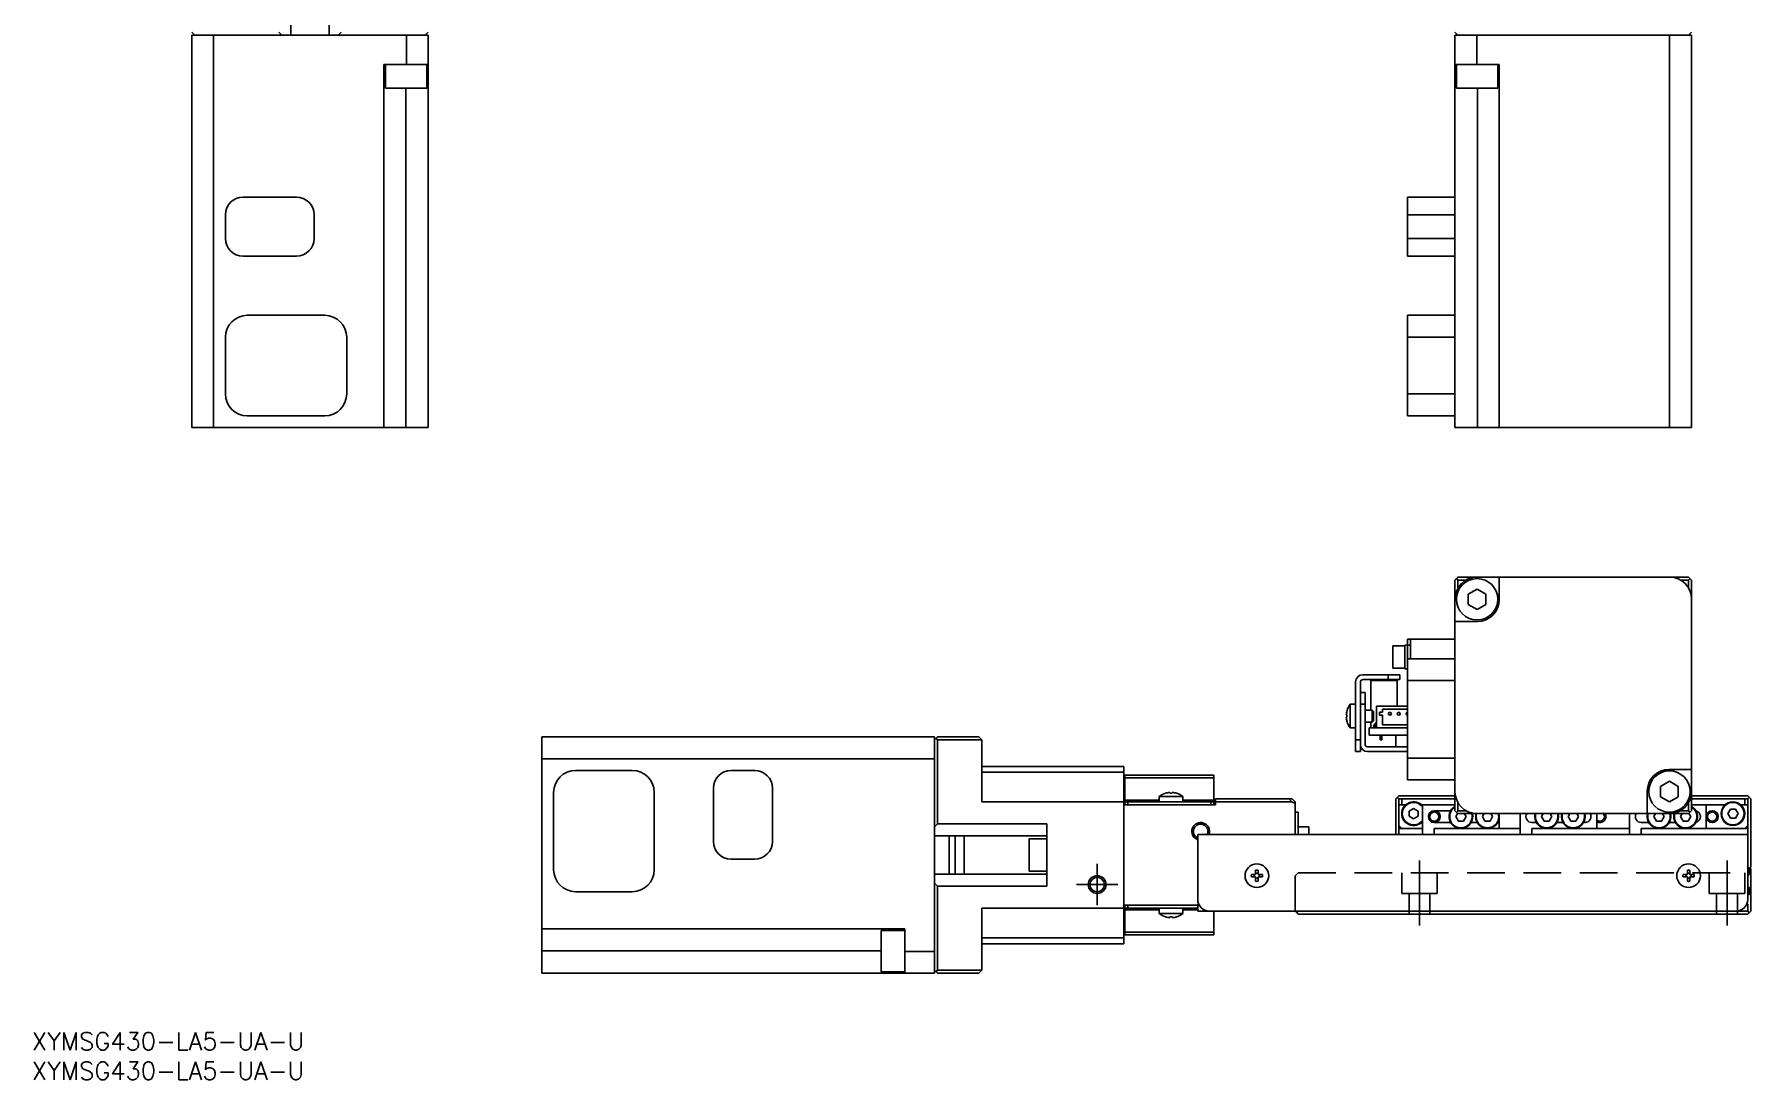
# Model space of a CAD drawing. Extents: x 0 to 621, y -8 to 396.
# Drawn here: x 0.4 to 290.6, y -8 to 168.8 of the extents above; entities that cross this region are included whole.
import ezdxf

# ---------------------------------------------------------------- set-up
doc = ezdxf.new("R2010")
doc.units = 0
doc.header["$LTSCALE"] = 0.5
doc.linetypes.add('CENTER', pattern=[50.8, 31.75, -6.35, 6.35, -6.35])
doc.linetypes.add('DASHED', pattern=[19.05, 12.7, -6.35])
for name, color, linetype in [('MSM_CENTER', 1, 'CENTER'), ('MSM_CONTINUOUS', 7, 'CONTINUOUS'), ('MSM_DASHED', 4, 'DASHED'), ('MSM_NARROW', 5, 'CONTINUOUS'), ('MSM_PART_NUMBER', 7, 'CONTINUOUS')]:
    doc.layers.add(name, color=color, linetype=linetype)
doc.styles.get("Standard").update_dxf_attribs({"font": 'txt.shx', "height": 1, "bigfont": 'bigfont.shx'})

# ---------------------------------------------------------------- blocks, each defined once
blk = doc.blocks.new('*U2')
at = {"layer": 'MSM_PART_NUMBER'}
blk.add_text('XYMSG430-LA5-UA-U', height=3, dxfattribs=at).set_placement((0, -3))
blk = doc.blocks.new('*U3')
at = {"layer": 'MSM_PART_NUMBER'}
blk.add_text('XYMSG430-LA5-UA-U', height=3, dxfattribs=at).set_placement((0, -8))

msp = doc.modelspace()

# ---------------------------------------------------------------- linework, layer by layer
at = {"layer": 'MSM_CENTER'}
for p, q in [((234.6, 18.06), (234.6, 29.07)), ((286.6, 29.07), (286.6, 18.06)), ((180.1, 28.5), (180.1, 21.5)), ((183.6, 25), (176.6, 25))]:
    msp.add_line(p, q, dxfattribs=at)
at = {"layer": 'MSM_CONTINUOUS'}
for p, q in [((43.75, 187.7), (43.75, 168.7)), ((50.25, 168.7), (50.25, 187.7)), ((27, 169.2), (27.5, 168.7)), ((27, 102.3), (27, 168.7)), ((27, 168.7), (67, 168.7)), ((30.7, 168.7), (30.7, 102.3)), ((41.75, 169.2), (42.25, 168.7)), ((51.75, 168.7), (52.25, 169.2)), ((63.3, 163.7), (63.3, 168.7)), ((67, 169.2), (66.5, 168.7)), ((67, 102.3), (67, 168.7)), ((240.6, 169.2), (241.1, 168.7)), ((240.6, 168.7), (280.6, 168.7)), ((240.6, 102.3), (240.6, 168.7)), ((244.3, 168.7), (244.3, 163.7)), ((276.9, 102.3), (276.9, 168.7)), ((280.1, 168.7), (280.6, 169.2)), ((280.6, 168.7), (280.6, 102.3)), ((67, 163.7), (59.51, 163.7)), ((59.51, 102.3), (59.51, 163.7)), ((59.76, 163.7), (59.76, 159.7)), ((66.76, 159.7), (66.76, 163.7)), ((240.6, 163.7), (248.09, 163.7)), ((240.84, 163.7), (240.84, 159.7)), ((247.84, 159.7), (247.84, 163.7)), ((248.09, 102.3), (248.09, 163.7)), ((59.76, 159.7), (66.76, 159.7)), ((63.21, 159.7), (63.21, 102.3)), ((240.84, 159.7), (247.84, 159.7)), ((244.39, 102.3), (244.39, 159.7)), ((44.7, 141.3), (35.7, 141.3)), ((232.6, 141.3), (240.6, 141.3)), ((232.6, 131.3), (232.6, 141.3)), ((32.7, 138.3), (32.7, 134.3)), ((47.7, 134.3), (47.7, 138.3)), ((240.6, 138.3), (232.6, 138.3)), ((232.6, 134.3), (240.6, 134.3)), ((35.7, 131.3), (44.7, 131.3)), ((240.6, 131.3), (232.6, 131.3)), ((36.4, 121.3), (49.5, 121.3)), ((232.6, 104.3), (232.6, 121.3)), ((232.6, 121.3), (240.6, 121.3)), ((32.7, 108), (32.7, 117.6)), ((53.2, 117.6), (53.2, 108)), ((240.6, 117.6), (232.6, 117.6)), ((232.6, 108), (240.6, 108)), ((67, 102.3), (27, 102.3)), ((49.5, 104.3), (36.4, 104.3)), ((240.6, 104.3), (232.6, 104.3)), ((240.6, 102.3), (280.6, 102.3)), ((240.6, 76.5), (241.1, 77)), ((240.6, 37.5), (240.6, 76.5)), ((240.85, 76.75), (241.1, 76.5)), ((241.1, 77), (280.1, 77)), ((241.1, 76.5), (241.1, 75.16)), ((242.44, 76.5), (241.1, 76.5)), ((248.09, 73.21), (248.09, 77)), ((280.1, 76.5), (278.76, 76.5)), ((280.1, 77), (280.6, 76.5)), ((280.1, 76.5), (280.35, 76.75)), ((280.1, 75.16), (280.1, 76.5)), ((280.6, 76.5), (280.6, 37.5)), ((242.84, 74.13), (244.34, 75)), ((242.84, 72.4), (242.84, 74.13)), ((244.34, 75), (245.84, 74.13)), ((245.84, 74.13), (245.84, 72.4)), ((244.34, 71.53), (242.84, 72.4)), ((245.84, 72.4), (244.34, 71.53)), ((240.6, 69.51), (244.39, 69.51)), ((230.1, 65.4), (230.1, 61.6)), ((232.1, 65.4), (230.1, 65.4)), ((232.1, 61.5), (232.1, 65.5)), ((233.1, 65.5), (232.1, 65.5)), ((232.6, 66.5), (240.6, 66.5)), ((232.6, 42.7), (232.6, 66.5)), ((233.1, 63.2), (233.1, 66.5)), ((230.1, 61.6), (232.1, 61.6)), ((232.1, 61.5), (232.6, 61.5)), ((232.6, 63.2), (240.6, 63.2)), ((223.8, 47.5), (223.8, 59.3)), ((224.6, 59.2), (224.6, 47.5)), ((231.3, 60.5), (225, 60.5)), ((225.1, 59.7), (231.3, 59.7)), ((226.35, 59.5), (230.85, 59.5)), ((226.35, 54.5), (226.35, 59.5)), ((229.3, 59.7), (229.3, 60.5)), ((230.85, 59.5), (230.85, 55.2)), ((231.3, 60.5), (231.3, 59.7)), ((240.6, 59.5), (232.6, 59.5)), ((222.9, 55.5), (222.9, 51.5)), ((223.8, 55.5), (222.9, 55.5)), ((224.6, 57.5), (225.4, 57.5)), ((225.4, 55.5), (224.6, 55.5)), ((225.4, 48.7), (225.4, 57.5)), ((227.35, 55.2), (227.35, 51.5)), ((227.35, 55.2), (232.6, 55.2)), ((222.21, 53.7), (222.34, 53.7)), ((222.34, 53.3), (222.21, 53.3)), ((222.34, 54.45), (222.34, 54.43)), ((222.34, 53.7), (222.34, 53.3)), ((222.34, 52.57), (222.34, 52.55)), ((226.6, 54.5), (225.4, 54.5)), ((225.4, 52.5), (226.6, 52.5)), ((226.35, 51.5), (226.35, 52.5)), ((226.6, 52.5), (226.6, 54.5)), ((226.8, 54.3), (226.6, 54.5)), ((226.6, 52.5), (226.8, 52.7)), ((226.8, 54.3), (226.8, 52.7)), ((227.12, 51.5), (227.12, 52.3)), ((227.12, 52.3), (227.35, 52.3)), ((227.85, 54.15), (228.35, 54.15)), ((227.85, 53.65), (227.85, 54.15)), ((228.35, 53.65), (227.85, 53.65)), ((228.35, 54.7), (232.6, 54.7)), ((228.35, 54.15), (228.35, 54.7)), ((228.35, 52), (228.35, 53.65)), ((86.2, 50), (152.6, 50)), ((86.2, 50), (86.2, 10)), ((152.6, 50), (152.6, 10)), ((152.6, 49.5), (153.1, 50)), ((152.85, 49.75), (153.1, 49.5)), ((153.1, 50), (160.1, 50)), ((160.6, 49.5), (153.1, 49.5)), ((153.1, 49.5), (153.1, 35.25)), ((160.6, 49.5), (160.1, 50)), ((160.6, 39), (160.6, 49.5)), ((222.9, 51.5), (223.8, 51.5)), ((223.8, 49.5), (224.6, 49.5)), ((226.1, 50.3), (226.1, 51.5)), ((226.1, 51.5), (232.6, 51.5)), ((226.1, 50.3), (232.6, 50.3)), ((226.9, 51.5), (226.9, 52.05)), ((226.9, 52.05), (227.12, 52.05)), ((227.98, 50.3), (227.98, 49.5)), ((227.98, 49.5), (228.23, 49.5)), ((228.23, 50.3), (228.23, 49.5)), ((232.6, 52), (228.35, 52)), ((230.6, 50.3), (230.6, 48.3)), ((224.6, 47.5), (223.8, 47.5)), ((225.8, 48.3), (232.6, 48.3)), ((225.8, 47.5), (232.6, 47.5)), ((152.6, 46.3), (86.2, 46.3)), ((91.9, 44.3), (101.5, 44.3)), ((122.2, 44.3), (118.2, 44.3)), ((184.6, 45), (160.6, 45)), ((160.6, 44), (184.6, 44)), ((184.6, 15), (184.6, 45)), ((232.6, 46.4), (240.6, 46.4)), ((280.6, 44.49), (276.81, 44.49)), ((115.2, 41.3), (115.2, 32.3)), ((125.2, 32.3), (125.2, 41.3)), ((184.8, 38.5), (184.8, 43.5)), ((184.8, 43.5), (199.8, 43.5)), ((199.8, 43.06), (184.8, 43.06)), ((199.8, 43.5), (199.8, 38.5)), ((240.6, 42.7), (232.6, 42.7)), ((273.11, 40.79), (273.11, 37)), ((275.36, 41.6), (276.86, 42.47)), ((275.36, 39.87), (275.36, 41.6)), ((276.86, 42.47), (278.36, 41.6)), ((278.36, 41.6), (278.36, 39.87)), ((88.2, 27.5), (88.2, 40.6)), ((105.2, 40.6), (105.2, 27.5)), ((184.6, 39), (160.6, 39)), ((184.6, 38.5), (200.1, 38.5)), ((184.8, 39.29), (190.6, 39.29)), ((184.8, 39), (199.8, 39)), ((185.3, 39), (185.3, 38.5)), ((194.6, 39.9), (190.6, 39.9)), ((190.6, 39.9), (190.6, 39)), ((191.67, 40.46), (191.65, 40.46)), ((192.4, 40.46), (192.4, 40.59)), ((192.8, 40.46), (192.4, 40.46)), ((192.8, 40.59), (192.8, 40.46)), ((193.55, 40.46), (193.53, 40.46)), ((194.6, 39), (194.6, 39.9)), ((194.6, 39.29), (199.8, 39.29)), ((199.3, 38.5), (199.3, 39)), ((200.1, 39.5), (200.1, 38.5)), ((200.1, 39.5), (213.1, 39.5)), ((212.99, 39), (200.1, 39)), ((212.99, 39), (212.49, 39.5)), ((213.6, 38.69), (212.99, 39)), ((213.1, 39.5), (213.6, 39)), ((213.6, 39), (213.6, 33.5)), ((230.6, 39.5), (231.1, 40)), ((230.6, 33.5), (230.6, 39.5)), ((230.85, 39.75), (231.1, 39.5)), ((231.1, 40), (240.6, 40)), ((231.1, 39.5), (240.6, 39.5)), ((231.1, 39.5), (231.1, 33.5)), ((232.28, 38.5), (231.1, 38.5)), ((231.6, 39.5), (231.6, 38.5)), ((232.85, 37.43), (233.6, 37.87)), ((233.6, 37.87), (234.35, 37.43)), ((240.6, 38.5), (234.92, 38.5)), ((235.1, 33.5), (235.1, 38.5)), ((241.1, 38.84), (241.1, 37.5)), ((276.86, 39), (275.36, 39.87)), ((278.36, 39.87), (276.86, 39)), ((280.1, 37.5), (280.1, 38.84)), ((280.6, 40), (290.1, 40)), ((290.1, 39.5), (280.6, 39.5)), ((280.6, 38.5), (286.28, 38.5)), ((283.1, 38.5), (283.1, 34.5)), ((286.73, 37), (287.17, 37.75)), ((287.17, 37.75), (288.03, 37.75)), ((288.03, 37.75), (288.47, 37)), ((290.1, 38.5), (288.92, 38.5)), ((289.6, 38.5), (289.6, 39.5)), ((290.6, 39.5), (290.1, 40)), ((290.1, 39.5), (290.35, 39.75)), ((290.1, 39.5), (290.1, 22.5)), ((290.6, 39.5), (290.6, 28)), ((153.1, 35.25), (152.6, 34.75)), ((153.1, 35.25), (171.6, 35.25)), ((171.6, 35.25), (171.6, 24.75)), ((214.1, 37.25), (213.6, 37.25)), ((214.1, 33.5), (214.1, 37.25)), ((231.6, 34.5), (231.1, 35)), ((232.85, 36.57), (232.85, 37.43)), ((233.6, 36.13), (232.85, 36.57)), ((234.35, 36.57), (233.6, 36.13)), ((234.35, 37.43), (234.35, 36.57)), ((239.87, 37.5), (237.1, 37.5)), ((237.1, 35.5), (239.87, 35.5)), ((241.1, 37), (240.6, 37.5)), ((240.73, 36.5), (241.05, 37.05)), ((241.17, 35.75), (240.73, 36.5)), ((240.85, 37.25), (241.1, 37.5)), ((241.1, 37.5), (242.44, 37.5)), ((280.1, 37), (241.1, 37)), ((242.03, 35.75), (241.17, 35.75)), ((242.47, 36.5), (242.03, 35.75)), ((242.18, 37), (242.47, 36.5)), ((243.33, 35.5), (244.37, 35.5)), ((245.23, 36.5), (245.52, 37)), ((245.67, 35.75), (245.23, 36.5)), ((246.53, 35.75), (245.67, 35.75)), ((246.97, 36.5), (246.53, 35.75)), ((246.68, 37), (246.97, 36.5)), ((248.1, 37), (248.1, 34.5)), ((251.6, 33.5), (251.6, 37)), ((253.6, 35.5), (254.37, 35.5)), ((255.23, 36.5), (255.52, 37)), ((255.67, 35.75), (255.23, 36.5)), ((256.53, 35.75), (255.67, 35.75)), ((256.97, 36.5), (256.53, 35.75)), ((256.68, 37), (256.97, 36.5)), ((257.83, 35.5), (258.87, 35.5)), ((259.73, 36.5), (260.02, 37)), ((260.17, 35.75), (259.73, 36.5)), ((261.03, 35.75), (260.17, 35.75)), ((261.47, 36.5), (261.03, 35.75)), ((261.18, 37), (261.47, 36.5)), ((262.33, 35.5), (262.6, 35.5)), ((264.6, 37), (264.6, 34.5)), ((270.1, 33.5), (270.1, 37)), ((272.1, 35.5), (273.37, 35.5)), ((274.23, 36.5), (274.52, 37)), ((274.67, 35.75), (274.23, 36.5)), ((275.53, 35.75), (274.67, 35.75)), ((275.97, 36.5), (275.53, 35.75)), ((275.68, 37), (275.97, 36.5)), ((276.83, 35.5), (277.87, 35.5)), ((278.73, 36.5), (279.02, 37)), ((279.17, 35.75), (278.73, 36.5)), ((278.76, 37.5), (280.1, 37.5)), ((280.03, 35.75), (279.17, 35.75)), ((280.47, 36.5), (280.03, 35.75)), ((280.6, 37.5), (280.1, 37)), ((280.35, 37.25), (280.1, 37.5)), ((280.15, 37.05), (280.47, 36.5)), ((287.17, 36.25), (286.73, 37)), ((288.03, 36.25), (287.17, 36.25)), ((288.47, 37), (288.03, 36.25)), ((290.1, 35), (289.6, 34.5)), ((171.6, 33.25), (152.6, 33.25)), ((155.1, 33.25), (155.1, 26.75)), ((156.1, 33.25), (156.1, 26.75)), ((157.6, 26.75), (157.6, 33.25)), ((168.6, 32.75), (168.6, 27.25)), ((171.6, 32.75), (168.6, 32.75)), ((197.1, 33.5), (290.1, 33.5)), ((197.1, 22.5), (197.1, 33.5)), ((215.9, 34.75), (214.1, 34.75)), ((215.9, 34.75), (215.9, 33.5)), ((231.1, 34.5), (235.1, 34.5)), ((251.6, 34.5), (237.1, 34.5)), ((237.1, 34.5), (237.1, 33.5)), ((270.1, 34.5), (253.6, 34.5)), ((253.6, 34.5), (253.6, 33.5)), ((290.1, 34.5), (272.1, 34.5)), ((272.1, 34.5), (272.1, 33.5)), ((118.2, 29.3), (122.2, 29.3)), ((152.6, 26.75), (171.6, 26.75)), ((168.6, 27.25), (171.6, 27.25)), ((206.17, 26.7), (206.9, 26.7)), ((206.9, 26.3), (206.17, 26.3)), ((206.9, 26.7), (206.9, 27.43)), ((206.9, 25.57), (206.9, 26.3)), ((207.3, 27.43), (207.3, 26.7)), ((207.3, 26.7), (208.03, 26.7)), ((207.3, 26.3), (207.3, 25.57)), ((208.03, 26.3), (207.3, 26.3)), ((279.17, 26.7), (279.9, 26.7)), ((279.9, 26.3), (279.17, 26.3)), ((279.9, 26.7), (279.9, 27.43)), ((279.9, 25.57), (279.9, 26.3)), ((280.3, 27.43), (280.3, 26.7)), ((280.3, 26.7), (281.03, 26.7)), ((280.3, 26.3), (280.3, 25.57)), ((281.03, 26.3), (280.3, 26.3)), ((290.35, 27.75), (290.1, 28)), ((290.6, 28), (290.1, 27.5)), ((290.1, 27.4), (290.2, 27.4)), ((290.6, 27.2), (290.1, 27.2)), ((290.1, 27), (290.6, 27)), ((290.1, 26.5), (290.6, 27)), ((290.2, 27.4), (290.2, 27.6)), ((290.5, 27.9), (290.5, 27.7)), ((290.5, 27.8), (290.6, 27.7)), ((290.6, 27.7), (290.6, 20.5)), ((101.5, 23.8), (91.9, 23.8)), ((152.6, 25.25), (153.1, 24.75)), ((153.1, 24.75), (153.1, 10.5)), ((171.6, 24.75), (153.1, 24.75)), ((290.1, 24.5), (290.4, 24.5)), ((290.1, 23.3), (290.4, 23.3)), ((290.4, 23.3), (290.4, 24.5)), ((184.6, 21), (160.6, 21)), ((160.6, 21), (160.6, 10.5)), ((184.6, 21.5), (197.1, 21.5)), ((184.8, 16.5), (184.8, 21.5)), ((197.1, 21), (184.8, 21)), ((190.6, 20.71), (184.8, 20.71)), ((185.3, 21.5), (185.3, 21)), ((190.6, 21), (190.6, 20.1)), ((194.6, 20.1), (194.6, 21)), ((197.1, 20.71), (194.6, 20.71)), ((197.1, 20.5), (197.1, 21.7)), ((197.1, 21.7), (197.27, 21.7)), ((290.1, 20.5), (197.1, 20.5)), ((199.8, 20.5), (199.8, 16.5)), ((214.1, 20), (213.6, 20.5)), ((214.1, 20.5), (213.85, 20.25)), ((289.93, 21.7), (290.1, 21.7)), ((290.1, 21.7), (290.1, 20.5)), ((290.35, 20.25), (290.1, 20.5)), ((290.1, 20), (290.6, 20.5)), ((86.2, 17.49), (147.6, 17.49)), ((147.6, 17.49), (147.6, 10)), ((190.6, 20.1), (194.6, 20.1)), ((191.65, 19.54), (191.67, 19.54)), ((192.4, 19.54), (192.8, 19.54)), ((192.4, 19.41), (192.4, 19.54)), ((192.8, 19.54), (192.8, 19.41)), ((193.53, 19.54), (193.55, 19.54)), ((290.1, 20), (214.1, 20)), ((143.6, 17.24), (143.6, 10.24)), ((147.6, 17.24), (143.6, 17.24)), ((184.6, 16), (160.6, 16)), ((184.6, 15), (160.6, 15)), ((184.8, 16.94), (199.8, 16.94)), ((199.8, 16.5), (184.8, 16.5)), ((143.6, 13.79), (86.2, 13.79)), ((147.6, 13.7), (152.6, 13.7)), ((86.2, 10), (152.6, 10)), ((143.6, 10.24), (147.6, 10.24)), ((153.1, 10), (152.6, 10.5)), ((153.1, 10.5), (152.85, 10.25)), ((153.1, 10.5), (160.6, 10.5)), ((160.1, 10), (153.1, 10)), ((160.1, 10), (160.6, 10.5))]:
    msp.add_line(p, q, dxfattribs=at)
for centre, radius in [((244.34, 73.26), 3.5), ((229.6, 53.9), 0.25), ((231.1, 53.9), 0.25), ((276.86, 40.74), 3.5), ((287.6, 37), 2), ((287.6, 37), 1.9), ((237.1, 36.5), 0.783), ((284.1, 36.5), 0.783), ((180.1, 25), 1.23), ((207.1, 26.5), 2), ((280.1, 26.5), 2)]:
    msp.add_circle(centre, radius, dxfattribs=at)
for centre, radius, start, end in [((35.7, 138.3), 3, 90, 180), ((44.7, 138.3), 3, 0, 90), ((35.7, 134.3), 3, 180, 270), ((44.7, 134.3), 3, 270, 0), ((36.4, 117.6), 3.7, 90, 180), ((49.5, 117.6), 3.7, 0, 90), ((36.4, 108), 3.7, 180, 270), ((49.5, 108), 3.7, 270, 0), ((244.3, 73.3), 3.7, 90, 180), ((276.9, 73.3), 3.7, 0, 90), ((244.39, 73.21), 3.7, 270, 0), ((225, 59.3), 1.2, 90, 180), ((225.1, 59.2), 0.5, 90, 180), ((225.4, 53.5), 3.2, 141.3178, 162.73), ((225.4, 53.5), 3.19, 163.0947, 176.4096), ((225.4, 53.5), 3.19, 183.5904, 196.9053), ((225.4, 53.5), 3.2, 197.27, 218.6822), ((232.6, 53.9), 0.25, 90, 270), ((225.8, 48.7), 1.2, 180, 270), ((225.8, 48.7), 0.4, 180, 270), ((91.9, 40.6), 3.7, 90, 180), ((101.5, 40.6), 3.7, 0, 90), ((118.2, 41.3), 3, 90, 180), ((122.2, 41.3), 3, 0, 90), ((276.81, 40.79), 3.7, 90, 180), ((244.3, 40.7), 3.7, 180, 270), ((276.9, 40.7), 3.7, 270, 0), ((192.6, 37.4), 3.2, 107.27, 128.6822), ((192.6, 37.4), 3.19, 93.5903, 106.9053), ((192.6, 37.4), 3.19, 73.0947, 86.4097), ((192.6, 37.4), 3.2, 51.3178, 72.73), ((233.6, 37), 2, 41.4096, 318.5904), ((233.6, 37), 1.9, 37.8636, 322.1364), ((241.6, 36.5), 2, 120, 14.4775), ((241.6, 36.5), 1.9, 121.7569, 15.2575), ((279.6, 36.5), 2, 165.5225, 60), ((279.6, 36.5), 1.9, 164.7425, 58.2431), ((197.6, 34), 1.23, 336.0042, 246.0042), ((237.1, 36.5), 1, 90, 270), ((246.1, 36.5), 2, 165.5225, 14.4775), ((246.1, 36.5), 1.9, 164.7425, 15.2575), ((253.6, 36.5), 1, 150, 270), ((256.1, 36.5), 2, 165.5225, 14.4775), ((256.1, 36.5), 1.9, 164.7425, 15.2575), ((260.6, 36.5), 2, 165.5225, 14.4775), ((260.6, 36.5), 1.9, 164.7425, 15.2575), ((262.6, 36.5), 1, 270, 30), ((265.1, 36.5), 0.783, 230.3451, 39.6549), ((272.1, 36.5), 1, 150, 270), ((275.1, 36.5), 2, 165.5225, 14.4775), ((275.1, 36.5), 1.9, 164.7425, 15.2575), ((281.1, 36.5), 1, 284.4775, 75.5225), ((118.2, 32.3), 3, 180, 270), ((122.2, 32.3), 3, 270, 0), ((91.9, 27.5), 3.7, 180, 270), ((101.5, 27.5), 3.7, 270, 0), ((207.1, 26.5), 0.95, 167.8468, 192.1532), ((207.1, 26.5), 0.435, 152.6335, 207.3665), ((207.1, 26.5), 0.95, 77.8468, 102.1532), ((207.1, 26.5), 0.435, 62.6335, 117.3665), ((207.1, 26.5), 0.435, 332.6335, 27.3665), ((207.1, 26.5), 0.95, 347.8468, 12.1532), ((280.1, 26.5), 0.95, 167.8468, 192.1532), ((280.1, 26.5), 0.435, 152.6335, 207.3665), ((280.1, 26.5), 0.95, 77.8468, 102.1532), ((280.1, 26.5), 0.435, 62.6335, 117.3665), ((280.1, 26.5), 0.435, 332.6335, 27.3665), ((280.1, 26.5), 0.95, 347.8468, 12.1532), ((290.2, 27.7), 0.3, 270, 0), ((207.1, 26.5), 0.435, 242.6335, 297.3665), ((207.1, 26.5), 0.95, 257.8468, 282.1532), ((280.1, 26.5), 0.435, 242.6335, 297.3665), ((280.1, 26.5), 0.95, 257.8468, 282.1532), ((199.1, 22.5), 2, 180, 270), ((288.1, 22.5), 2, 270, 0), ((192.6, 22.6), 3.2, 231.3178, 252.73), ((192.6, 22.6), 3.19, 253.0947, 266.4097), ((192.6, 22.6), 3.19, 273.5903, 286.9053), ((192.6, 22.6), 3.2, 287.27, 308.6822)]:
    msp.add_arc(centre, radius, start, end, dxfattribs=at)
at = {"layer": 'MSM_DASHED'}
for p, q in [((213.6, 26.5), (214.1, 27)), ((213.6, 26.5), (213.6, 20.5)), ((214.1, 27), (290.1, 27)), ((231.6, 27), (231.6, 23.5)), ((237.6, 23.5), (237.6, 27)), ((283.6, 27), (283.6, 23.5)), ((289.6, 23.5), (289.6, 27)), ((231.6, 23.5), (237.6, 23.5)), ((232.85, 23.5), (232.85, 20)), ((236.35, 20), (236.35, 23.5)), ((283.6, 23.5), (289.6, 23.5)), ((284.85, 23.5), (284.85, 20)), ((288.35, 20), (288.35, 23.5))]:
    msp.add_line(p, q, dxfattribs=at)
at = {"layer": 'MSM_NARROW'}
for centre, radius in [((284.1, 36.5), 1), ((180.1, 25), 1.5)]:
    msp.add_circle(centre, radius, dxfattribs=at)
for centre, radius, start, end in [((197.6, 34), 1.5, 340.5288, 250.5288), ((237.1, 36.5), 1, 270, 90), ((265.1, 36.5), 1, 240, 30)]:
    msp.add_arc(centre, radius, start, end, dxfattribs=at)

# ---------------------------------------------------------------- block references
at = {"layer": 'MSM_CONTINUOUS'}
for name in ['*U2', '*U3']:
    msp.add_blockref(name, (0, 0), dxfattribs=at)

doc.saveas('drawing.dxf')
